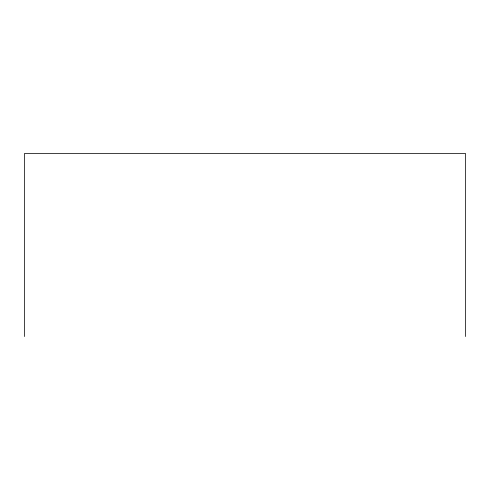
<?xml version="1.0" encoding="UTF-8"?>
<svg xmlns="http://www.w3.org/2000/svg" width="490" height="490" viewBox="0 0 490 490"><rect width="100%" height="100%" fill="white"/><g stroke="black" fill="none" stroke-linecap="round" stroke-linejoin="round"><path stroke-width="0.73" d="M465.5 336.532L465.5 153.468L24.5 153.468L24.5 336.532"/></g></svg>
